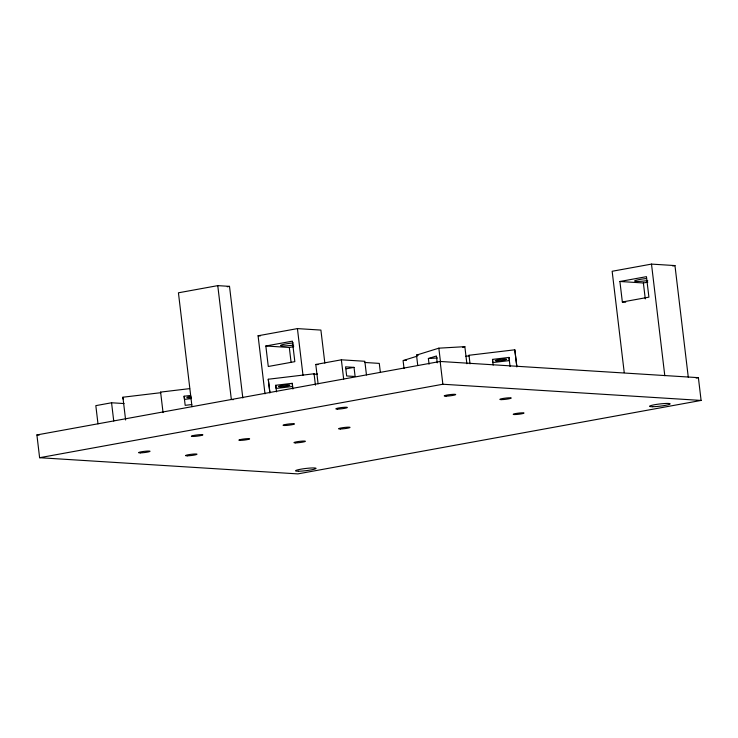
<?xml version="1.0" encoding="UTF-8"?>
<svg xmlns="http://www.w3.org/2000/svg" width="738" height="738" viewBox="0 0 738 738"><rect width="100%" height="100%" fill="white"/><g stroke="black" fill="none" stroke-linecap="round" stroke-linejoin="round"><path stroke-width="1.11" d="M417.736 365.356L416.509 355.107L438.842 348.17L464.848 346.666L466.877 363.751M417.173 356.168L403.086 360.55L404.037 368.52M462.717 347.33L464.848 346.666M429.055 364.203L428.381 358.502L436.416 356.002L437.237 362.838M242.811 397.966L229.509 286.362L217.765 285.634L178.43 292.801L192.009 406.675M227.258 286.778L229.509 286.362M265.007 393.852L258.079 335.772L297.423 328.604L320.901 330.08L324.84 363.105M688.277 377.173L674.966 265.579L651.497 264.103L612.153 271.27L624.237 372.616M672.724 265.984L674.966 265.579M265.837 345.993L292.386 341.159L294.831 361.657L268.281 366.491L265.837 345.993L289.314 347.469L293.733 346.666M619.902 281.492L646.46 276.658L648.905 297.156L622.346 301.99L619.902 281.492L643.379 282.968L647.807 282.156M318.096 383.825L315.79 364.471L341.362 359.812L364.83 361.279L366.463 374.95M124.095 403.557L111.558 402.773L95.82 405.642L97.997 423.861M346.242 368.806L354.028 367.386L355.116 376.491L346.666 375.965L345.578 366.86L354.028 367.386M36.9 434.931L440.143 361.463L698.388 377.662L701.1 400.43L297.857 473.897L39.612 457.708L36.9 434.931L39.197 435.069M39.612 457.708L442.865 384.24L701.1 400.43M696.119 378.068L698.388 377.662M163.052 412.597L160.607 392.099L189.657 388.631M269.887 392.911L268.263 379.24L314.065 373.769L314.148 374.378L317.488 373.981M470.032 363.852L468.999 355.273L514.801 349.803L516.858 366.62M125.617 419.996L122.905 397.219L160.69 392.708L160.607 392.099M465.743 356.279L469.082 355.873L468.999 355.273M191.779 404.544L185.183 405.337L184.103 396.223L190.699 395.439M275.717 385.282L292.211 383.317L292.635 386.472L276.15 388.437L275.717 385.282L276.556 391.86M492.486 359.397L508.98 357.423L509.405 360.578L492.91 362.552L492.486 359.397L493.168 365.089M191.124 398.594L184.528 399.378L184.103 396.223M416.509 355.107L418.511 354.996M428.381 358.502L437.422 357.985M404.23 360.485L406.518 360.347M622.346 301.99L625.704 302.202M258.079 335.772L260.32 335.919M364.471 362.459L379.286 363.391L380.374 372.505M315.79 364.471L318.023 364.609M233.485 399.636L231.345 399.507L217.765 285.634M268.263 379.24L269.914 392.653M122.905 397.219L123.163 399.166M651.497 264.103L664.8 375.697M643.379 282.968L645.28 298.908M514.801 349.803L516.84 366.878M508.98 357.423L510.059 366.537M438.842 348.17L440.475 361.832M440.143 361.463L442.865 384.24M341.362 359.812L343.668 379.166M314.065 373.769L315.43 385.162M297.423 328.604L302.995 375.301M289.314 347.469L291.076 362.275M292.211 383.317L292.885 389.009M111.558 402.773L113.735 420.992M293.659 345.052A10.378 1.107 -6.8 0 1 280.541 345.55A10.378 1.107 -6.8 0 1 293.373 342.939M647.733 280.551A10.378 1.107 -6.8 0 1 634.625 281.086A10.378 1.107 -6.8 0 1 646.562 278.521M191.16 397.579A5.766 0.609 -6.8 0 1 186.834 397.505A5.766 0.609 -6.8 0 1 190.994 396.407M652.669 406.721A10.378 1.107 -6.8 0 0 669.846 404.166A10.378 1.107 -6.8 0 0 657.041 404.332A10.378 1.107 -6.8 0 0 652.669 406.721M298.604 471.222A10.378 1.107 -6.8 0 0 315.781 468.667A10.378 1.107 -6.8 0 0 302.977 468.842A10.378 1.107 -6.8 0 0 298.604 471.222M187.304 455.816A5.766 0.609 -6.8 0 0 196.843 454.405A5.766 0.609 -6.8 0 0 189.731 454.497A5.766 0.609 -6.8 0 0 187.304 455.816M140.349 452.874A5.766 0.609 -6.8 0 0 149.888 451.462A5.766 0.609 -6.8 0 0 142.775 451.555A5.766 0.609 -6.8 0 0 140.349 452.874M295.68 442.874A5.766 0.609 -6.8 0 0 305.228 441.462A5.766 0.609 -6.8 0 0 298.115 441.555A5.766 0.609 -6.8 0 0 295.68 442.874M193.19 436.453A5.766 0.609 -6.8 0 0 202.729 435.033A5.766 0.609 -6.8 0 0 195.616 435.125A5.766 0.609 -6.8 0 0 193.19 436.453M340.347 428.99A5.766 0.609 -6.8 0 0 349.895 427.57A5.766 0.609 -6.8 0 0 342.773 427.671A5.766 0.609 -6.8 0 0 340.347 428.99M284.803 425.503A5.766 0.609 -6.8 0 0 294.342 424.092A5.766 0.609 -6.8 0 0 287.23 424.184A5.766 0.609 -6.8 0 0 284.803 425.503M337.644 409.083A5.766 0.609 -6.8 0 0 347.183 407.662A5.766 0.609 -6.8 0 0 340.07 407.754A5.766 0.609 -6.8 0 0 337.644 409.083M446.029 396.14A5.766 0.609 -6.8 0 0 455.567 394.719A5.766 0.609 -6.8 0 0 448.455 394.812A5.766 0.609 -6.8 0 0 446.029 396.14M501.572 399.618A5.766 0.609 -6.8 0 0 511.111 398.206A5.766 0.609 -6.8 0 0 503.999 398.299A5.766 0.609 -6.8 0 0 501.572 399.618M240.514 440.365A5.424 0.572 -6.8 0 0 249.49 439.036A5.424 0.572 -6.8 0 0 242.802 439.119A5.424 0.572 -6.8 0 0 240.514 440.365M514.912 414.544A5.424 0.572 -6.8 0 0 523.879 413.206A5.424 0.572 -6.8 0 0 517.19 413.298A5.424 0.572 -6.8 0 0 514.912 414.544M280.191 386.786A5.766 0.609 -6.8 0 0 289.73 385.374A5.766 0.609 -6.8 0 0 282.617 385.467A5.766 0.609 -6.8 0 0 280.191 386.786M496.951 360.9A5.766 0.609 -6.8 0 0 506.499 359.489A5.766 0.609 -6.8 0 0 499.386 359.581A5.766 0.609 -6.8 0 0 496.951 360.9"/></g></svg>
